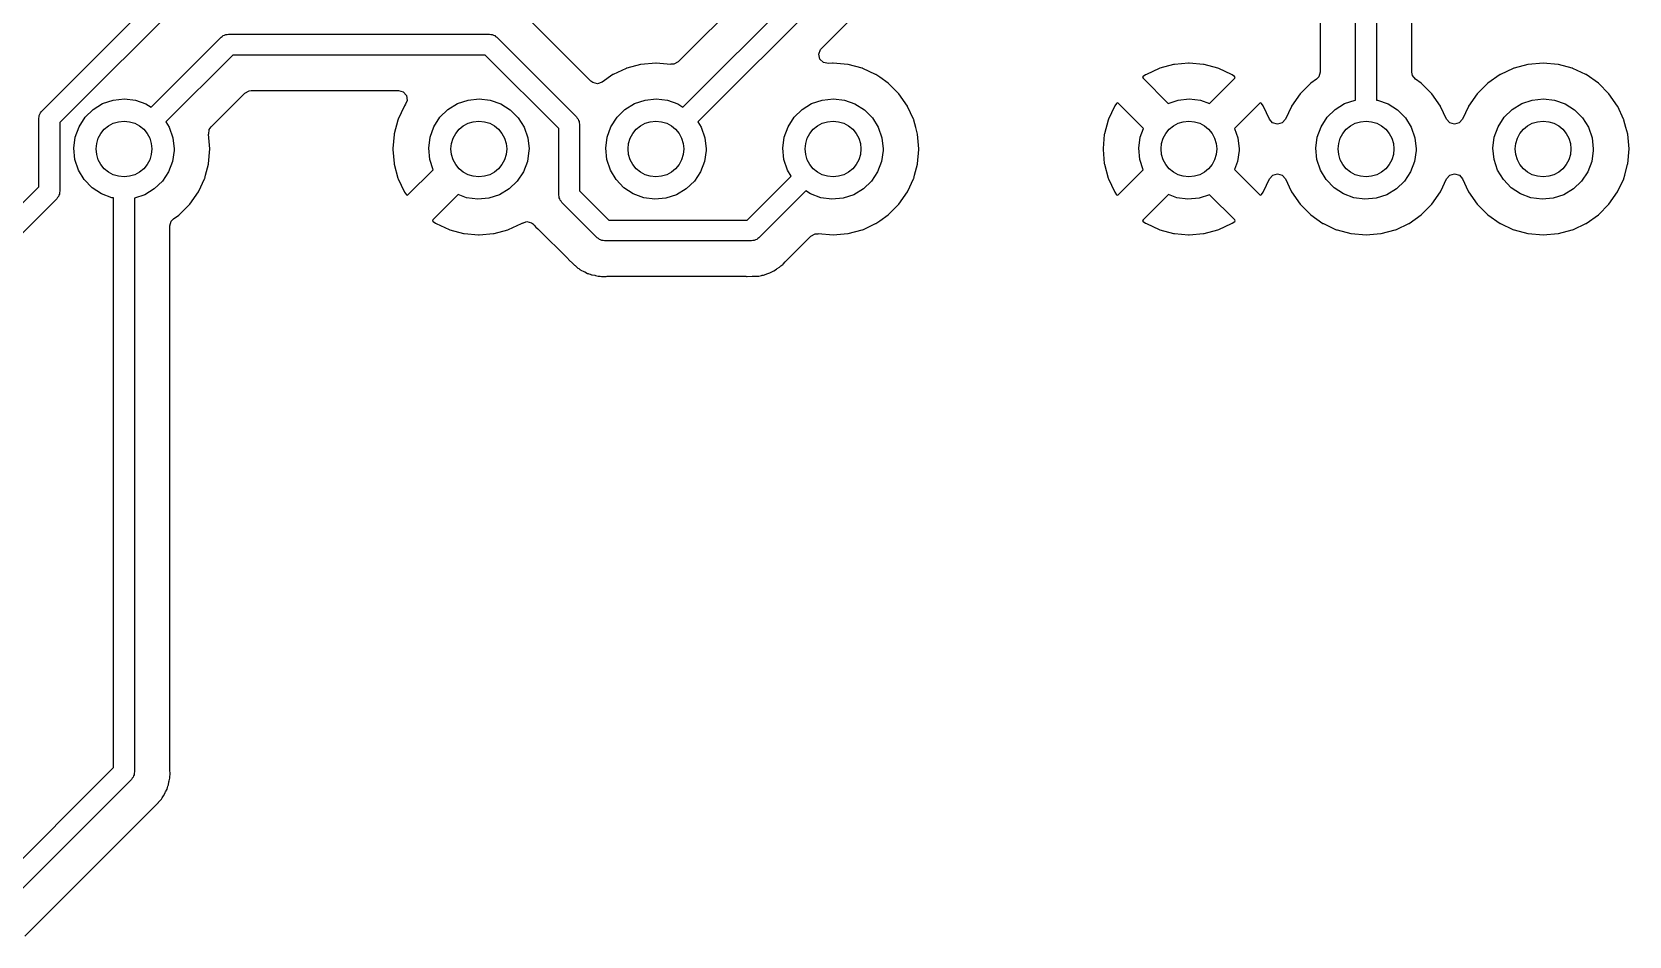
# Model space of a CAD drawing. Extents: x 87 to 209, y -135 to -60.
# Drawn here: x 156.76 to 179.67, y -121.99 to -109.02 of the extents above; entities that cross this region are included whole.
import ezdxf

# ---------------------------------------------------------------- set-up
doc = ezdxf.new("R2010")
doc.units = 0
doc.layers.add('BLACK', color=7, linetype='CONTINUOUS')

msp = doc.modelspace()

# ---------------------------------------------------------------- linework, layer by layer
at = {"layer": 'BLACK', "linetype": 'CONTINUOUS'}
for p, q in [((156.904, -110.149), (164.081, -102.972)), ((164.249, -103.228), (157.16, -110.318)), ((175.236, -105.808), (175.236, -109.594)), ((175.745, -109.995), (175.745, -105.771)), ((176.045, -105.833), (176.045, -109.996)), ((176.553, -109.594), (176.553, -106.096)), ((168.113, -107.363), (166.028, -109.448)), ((166.098, -110.098), (168.499, -107.697)), ((168.667, -107.953), (166.31, -110.31)), ((168.083, -109.256), (168.841, -108.498)), ((164.778, -109.724), (163.846, -108.792)), ((158.468, -110.098), (159.472, -109.094)), ((159.472, -109.094), (159.489, -109.084)), ((159.489, -109.084), (159.503, -109.07)), ((159.503, -109.07), (159.522, -109.065)), ((159.522, -109.065), (159.539, -109.055)), ((159.539, -109.055), (159.559, -109.055)), ((159.559, -109.055), (159.578, -109.05)), ((159.578, -109.05), (163.322, -109.05)), ((163.322, -109.05), (163.341, -109.055)), ((163.341, -109.055), (163.361, -109.055)), ((163.361, -109.055), (163.378, -109.065)), ((163.378, -109.065), (163.397, -109.07)), ((163.397, -109.07), (163.411, -109.084)), ((163.411, -109.084), (163.428, -109.094)), ((163.428, -109.094), (164.571, -110.237)), ((168.046, -109.339), (168.07, -109.272)), ((168.07, -109.272), (168.083, -109.256)), ((159.64, -109.35), (158.68, -110.31)), ((163.26, -109.35), (159.64, -109.35)), ((164.315, -110.405), (163.26, -109.35)), ((165.49, -109.485), (165.293, -109.538)), ((165.495, -109.484), (165.49, -109.485)), ((165.49, -109.485), (165.49, -109.485)), ((165.71, -109.465), (165.495, -109.484)), ((165.715, -109.466), (165.71, -109.465)), ((165.924, -109.484), (165.715, -109.466)), ((165.966, -109.482), (165.924, -109.483)), ((165.924, -109.483), (165.924, -109.484)), ((166.028, -109.448), (165.966, -109.482)), ((168.062, -109.408), (168.046, -109.339)), ((168.113, -109.457), (168.062, -109.408)), ((168.183, -109.471), (168.113, -109.457)), ((168.244, -109.466), (168.183, -109.471)), ((168.25, -109.465), (168.244, -109.466)), ((168.244, -109.466), (168.244, -109.466)), ((168.464, -109.484), (168.25, -109.465)), ((168.469, -109.485), (168.464, -109.484)), ((168.666, -109.538), (168.469, -109.485)), ((168.469, -109.485), (168.469, -109.485)), ((173.136, -109.486), (172.939, -109.539)), ((173.146, -109.484), (173.136, -109.486)), ((173.35, -109.466), (173.146, -109.484)), ((173.36, -109.466), (173.35, -109.466)), ((173.564, -109.484), (173.36, -109.466)), ((173.574, -109.486), (173.564, -109.484)), ((173.771, -109.539), (173.574, -109.486)), ((178.216, -109.485), (178.019, -109.538)), ((178.221, -109.484), (178.216, -109.485)), ((178.216, -109.485), (178.216, -109.485)), ((178.435, -109.465), (178.221, -109.484)), ((178.649, -109.484), (178.435, -109.465)), ((178.654, -109.485), (178.649, -109.484)), ((178.851, -109.538), (178.654, -109.485)), ((178.654, -109.485), (178.654, -109.485)), ((164.803, -109.744), (164.778, -109.724)), ((165.093, -109.63), (164.939, -109.738)), ((165.098, -109.628), (165.093, -109.63)), ((165.283, -109.542), (165.098, -109.628)), ((165.098, -109.628), (165.098, -109.628)), ((165.288, -109.54), (165.283, -109.542)), ((165.283, -109.542), (165.283, -109.542)), ((165.293, -109.538), (165.288, -109.54)), ((165.293, -109.538), (165.293, -109.538)), ((168.671, -109.54), (168.666, -109.538)), ((168.666, -109.538), (168.666, -109.538)), ((168.676, -109.542), (168.671, -109.54)), ((168.861, -109.628), (168.676, -109.542)), ((168.676, -109.542), (168.676, -109.542)), ((168.866, -109.63), (168.861, -109.628)), ((168.861, -109.628), (168.861, -109.628)), ((168.921, -109.669), (168.866, -109.63)), ((169.042, -109.754), (168.921, -109.669)), ((172.699, -109.658), (172.691, -109.669)), ((172.691, -109.669), (172.698, -109.682)), ((172.698, -109.682), (173.059, -110.043)), ((172.734, -109.634), (172.699, -109.658)), ((172.744, -109.629), (172.734, -109.634)), ((172.928, -109.542), (172.744, -109.629)), ((172.939, -109.539), (172.928, -109.542)), ((173.65, -110.044), (174.013, -109.682)), ((173.782, -109.542), (173.771, -109.539)), ((173.966, -109.629), (173.782, -109.542)), ((173.976, -109.634), (173.966, -109.629)), ((174.01, -109.658), (173.976, -109.634)), ((174.019, -109.67), (174.01, -109.658)), ((174.013, -109.682), (174.019, -109.67)), ((175.183, -109.697), (175.102, -109.754)), ((175.216, -109.662), (175.183, -109.697)), ((175.236, -109.594), (175.216, -109.662)), ((176.563, -109.642), (176.553, -109.594)), ((176.607, -109.697), (176.563, -109.642)), ((176.688, -109.754), (176.607, -109.697)), ((177.818, -109.63), (177.642, -109.754)), ((177.823, -109.628), (177.818, -109.63)), ((178.008, -109.542), (177.823, -109.628)), ((177.823, -109.628), (177.823, -109.628)), ((178.013, -109.54), (178.008, -109.542)), ((178.008, -109.542), (178.008, -109.542)), ((178.019, -109.538), (178.013, -109.54)), ((178.019, -109.538), (178.019, -109.538)), ((178.857, -109.54), (178.851, -109.538)), ((178.851, -109.538), (178.851, -109.538)), ((178.862, -109.542), (178.857, -109.54)), ((179.047, -109.628), (178.862, -109.542)), ((178.862, -109.542), (178.862, -109.542)), ((179.052, -109.63), (179.047, -109.628)), ((179.047, -109.628), (179.047, -109.628)), ((179.228, -109.754), (179.052, -109.63)), ((159.33, -110.38), (159.814, -109.895)), ((159.814, -109.895), (159.876, -109.861)), ((159.876, -109.861), (159.903, -109.858)), ((159.903, -109.858), (162.017, -109.858)), ((162.017, -109.858), (162.085, -109.878)), ((162.085, -109.878), (162.131, -109.932)), ((162.131, -109.932), (162.141, -110.002)), ((164.872, -109.761), (164.803, -109.744)), ((164.939, -109.738), (164.872, -109.761)), ((169.194, -109.906), (169.042, -109.754)), ((169.318, -110.082), (169.194, -109.906)), ((174.95, -109.906), (174.827, -110.082)), ((175.102, -109.754), (174.95, -109.906)), ((176.84, -109.906), (176.688, -109.754)), ((176.963, -110.082), (176.84, -109.906)), ((177.49, -109.906), (177.367, -110.082)), ((177.642, -109.754), (177.49, -109.906)), ((179.38, -109.906), (179.228, -109.754)), ((179.503, -110.082), (179.38, -109.906)), ((156.875, -110.199), (156.88, -110.18)), ((156.88, -110.18), (156.894, -110.166)), ((156.894, -110.166), (156.904, -110.149)), ((157.522, -110.243), (157.636, -110.131)), ((157.636, -110.131), (157.773, -110.047)), ((157.773, -110.047), (157.925, -109.995)), ((157.925, -109.995), (158.085, -109.978)), ((158.085, -109.978), (158.244, -109.997)), ((158.244, -109.997), (158.395, -110.051)), ((158.395, -110.051), (158.468, -110.098)), ((162.1, -110.087), (162.014, -110.272)), ((162.105, -110.078), (162.1, -110.087)), ((162.12, -110.057), (162.105, -110.078)), ((162.141, -110.002), (162.12, -110.057)), ((162.612, -110.243), (162.726, -110.131)), ((162.726, -110.131), (162.863, -110.047)), ((162.863, -110.047), (163.015, -109.995)), ((163.015, -109.995), (163.175, -109.978)), ((163.175, -109.978), (163.334, -109.997)), ((163.334, -109.997), (163.485, -110.051)), ((163.485, -110.051), (163.621, -110.137)), ((163.621, -110.137), (163.734, -110.251)), ((165.152, -110.243), (165.266, -110.131)), ((165.266, -110.131), (165.403, -110.047)), ((165.403, -110.047), (165.555, -109.995)), ((165.555, -109.995), (165.715, -109.978)), ((165.715, -109.978), (165.874, -109.997)), ((165.874, -109.997), (166.025, -110.051)), ((166.025, -110.051), (166.098, -110.098)), ((167.692, -110.243), (167.806, -110.131)), ((167.806, -110.131), (167.943, -110.047)), ((167.943, -110.047), (168.095, -109.995)), ((168.095, -109.995), (168.255, -109.978)), ((168.255, -109.978), (168.414, -109.997)), ((168.414, -109.997), (168.565, -110.051)), ((168.565, -110.051), (168.701, -110.137)), ((168.701, -110.137), (168.814, -110.251)), ((169.32, -110.087), (169.318, -110.082)), ((169.405, -110.269), (169.32, -110.087)), ((169.32, -110.087), (169.32, -110.087)), ((172.285, -110.087), (172.199, -110.272)), ((172.291, -110.078), (172.285, -110.087)), ((172.314, -110.044), (172.291, -110.078)), ((172.326, -110.034), (172.314, -110.044)), ((172.338, -110.041), (172.326, -110.034)), ((172.701, -110.404), (172.338, -110.041)), ((173.059, -110.043), (173.2, -109.995)), ((173.2, -109.995), (173.36, -109.978)), ((173.36, -109.978), (173.519, -109.997)), ((173.519, -109.997), (173.65, -110.044)), ((174.371, -110.041), (174.01, -110.403)), ((174.385, -110.034), (174.371, -110.041)), ((174.395, -110.043), (174.385, -110.034)), ((174.419, -110.078), (174.395, -110.043)), ((174.425, -110.087), (174.419, -110.078)), ((174.511, -110.271), (174.425, -110.087)), ((174.825, -110.087), (174.739, -110.271)), ((174.827, -110.082), (174.825, -110.087)), ((174.825, -110.087), (174.825, -110.087)), ((175.337, -110.243), (175.452, -110.131)), ((175.452, -110.131), (175.588, -110.047)), ((175.588, -110.047), (175.74, -109.995)), ((175.74, -109.995), (175.745, -109.995)), ((176.045, -109.996), (176.059, -109.997)), ((176.059, -109.997), (176.211, -110.051)), ((176.211, -110.051), (176.346, -110.137)), ((176.346, -110.137), (176.459, -110.251)), ((176.965, -110.087), (176.963, -110.082)), ((177.051, -110.27), (176.965, -110.087)), ((176.965, -110.087), (176.965, -110.087)), ((177.365, -110.087), (177.279, -110.27)), ((177.367, -110.082), (177.365, -110.087)), ((177.365, -110.087), (177.365, -110.087)), ((177.877, -110.243), (177.992, -110.131)), ((177.992, -110.131), (178.128, -110.047)), ((178.128, -110.047), (178.28, -109.995)), ((178.28, -109.995), (178.44, -109.978)), ((178.44, -109.978), (178.599, -109.997)), ((178.599, -109.997), (178.751, -110.051)), ((178.751, -110.051), (178.886, -110.137)), ((178.886, -110.137), (178.999, -110.251)), ((179.505, -110.087), (179.503, -110.082)), ((179.59, -110.269), (179.505, -110.087)), ((179.505, -110.087), (179.505, -110.087)), ((156.86, -110.255), (156.865, -110.236)), ((156.86, -111.243), (156.86, -110.255)), ((156.865, -110.217), (156.875, -110.199)), ((156.865, -110.236), (156.865, -110.217)), ((157.16, -110.318), (157.16, -111.305)), ((157.38, -110.529), (157.435, -110.378)), ((157.435, -110.378), (157.522, -110.243)), ((158.68, -110.31), (158.729, -110.387)), ((158.729, -110.387), (158.782, -110.539)), ((159.303, -110.42), (159.33, -110.38)), ((162.01, -110.282), (161.957, -110.479)), ((162.014, -110.272), (162.01, -110.282)), ((162.47, -110.529), (162.525, -110.378)), ((162.525, -110.378), (162.612, -110.243)), ((163.734, -110.251), (163.819, -110.387)), ((163.819, -110.387), (163.872, -110.539)), ((164.315, -111.359), (164.315, -110.405)), ((164.571, -110.237), (164.581, -110.254)), ((164.581, -110.254), (164.595, -110.268)), ((164.595, -110.268), (164.6, -110.287)), ((164.6, -110.287), (164.61, -110.304)), ((164.61, -110.304), (164.61, -110.324)), ((164.61, -110.324), (164.615, -110.343)), ((164.615, -110.343), (164.615, -111.297)), ((165.01, -110.529), (165.065, -110.378)), ((165.065, -110.378), (165.152, -110.243)), ((166.31, -110.31), (166.359, -110.387)), ((166.359, -110.387), (166.412, -110.539)), ((167.55, -110.529), (167.605, -110.378)), ((167.605, -110.378), (167.692, -110.243)), ((168.814, -110.251), (168.899, -110.387)), ((168.899, -110.387), (168.952, -110.539)), ((169.408, -110.277), (169.405, -110.269)), ((169.41, -110.282), (169.408, -110.277)), ((169.438, -110.389), (169.41, -110.282)), ((169.41, -110.282), (169.41, -110.282)), ((169.464, -110.484), (169.438, -110.389)), ((172.195, -110.282), (172.142, -110.479)), ((172.199, -110.272), (172.195, -110.282)), ((172.655, -110.529), (172.701, -110.404)), ((174.01, -110.403), (174.057, -110.539)), ((174.556, -110.323), (174.511, -110.271)), ((174.624, -110.343), (174.556, -110.323)), ((174.692, -110.324), (174.624, -110.343)), ((174.739, -110.271), (174.692, -110.324)), ((175.195, -110.529), (175.25, -110.378)), ((175.25, -110.378), (175.337, -110.243)), ((176.459, -110.251), (176.544, -110.387)), ((176.544, -110.387), (176.597, -110.539)), ((177.096, -110.322), (177.051, -110.27)), ((177.164, -110.343), (177.096, -110.322)), ((177.232, -110.323), (177.164, -110.343)), ((177.279, -110.27), (177.232, -110.323)), ((177.735, -110.529), (177.79, -110.378)), ((177.79, -110.378), (177.877, -110.243)), ((178.999, -110.251), (179.084, -110.387)), ((179.084, -110.387), (179.137, -110.539)), ((179.594, -110.277), (179.59, -110.269)), ((179.595, -110.282), (179.594, -110.277)), ((179.624, -110.389), (179.595, -110.282)), ((179.595, -110.282), (179.595, -110.282)), ((179.649, -110.484), (179.624, -110.389)), ((157.36, -110.688), (157.38, -110.529)), ((158.782, -110.539), (158.8, -110.698)), ((159.313, -110.698), (159.294, -110.484)), ((159.294, -110.484), (159.295, -110.484)), ((159.295, -110.484), (159.303, -110.42)), ((161.955, -110.49), (161.937, -110.693)), ((161.957, -110.479), (161.955, -110.49)), ((162.45, -110.688), (162.47, -110.529)), ((163.872, -110.539), (163.89, -110.698)), ((164.99, -110.688), (165.01, -110.529)), ((166.412, -110.539), (166.43, -110.698)), ((167.53, -110.688), (167.55, -110.529)), ((168.952, -110.539), (168.97, -110.698)), ((169.483, -110.698), (169.464, -110.484)), ((172.141, -110.49), (172.123, -110.693)), ((172.142, -110.479), (172.141, -110.49)), ((172.635, -110.688), (172.655, -110.529)), ((174.057, -110.539), (174.075, -110.698)), ((175.175, -110.688), (175.195, -110.529)), ((176.597, -110.539), (176.615, -110.698)), ((177.715, -110.688), (177.735, -110.529)), ((179.137, -110.539), (179.155, -110.698)), ((179.668, -110.698), (179.649, -110.484)), ((157.375, -110.848), (157.36, -110.688)), ((157.426, -111), (157.375, -110.848)), ((158.777, -110.877), (158.72, -111.028)), ((158.799, -110.719), (158.777, -110.877)), ((158.8, -110.698), (158.799, -110.719)), ((159.294, -110.913), (159.313, -110.698)), ((161.937, -110.693), (161.937, -110.704)), ((161.937, -110.704), (161.955, -110.907)), ((162.465, -110.848), (162.45, -110.688)), ((162.514, -110.995), (162.465, -110.848)), ((163.867, -110.877), (163.81, -111.028)), ((163.889, -110.719), (163.867, -110.877)), ((163.89, -110.698), (163.889, -110.719)), ((165.005, -110.848), (164.99, -110.688)), ((165.056, -111), (165.005, -110.848)), ((166.407, -110.877), (166.35, -111.028)), ((166.429, -110.719), (166.407, -110.877)), ((166.43, -110.698), (166.429, -110.719)), ((167.545, -110.848), (167.53, -110.688)), ((167.596, -111), (167.545, -110.848)), ((168.947, -110.877), (168.89, -111.028)), ((168.969, -110.719), (168.947, -110.877)), ((168.97, -110.698), (168.969, -110.719)), ((169.464, -110.913), (169.482, -110.704)), ((169.482, -110.704), (169.483, -110.698)), ((172.123, -110.693), (172.123, -110.704)), ((172.123, -110.704), (172.141, -110.907)), ((172.651, -110.848), (172.635, -110.688)), ((172.699, -110.995), (172.651, -110.848)), ((174.052, -110.877), (174.009, -110.993)), ((174.075, -110.719), (174.052, -110.877)), ((174.075, -110.698), (174.075, -110.719)), ((175.191, -110.848), (175.175, -110.688)), ((175.241, -111), (175.191, -110.848)), ((176.592, -110.877), (176.535, -111.028)), ((176.615, -110.719), (176.592, -110.877)), ((176.615, -110.698), (176.615, -110.719)), ((177.731, -110.848), (177.715, -110.688)), ((177.781, -111), (177.731, -110.848)), ((179.132, -110.877), (179.075, -111.028)), ((179.155, -110.719), (179.132, -110.877)), ((179.155, -110.698), (179.155, -110.719)), ((179.649, -110.913), (179.668, -110.698)), ((157.509, -111.138), (157.426, -111)), ((158.72, -111.028), (158.631, -111.161)), ((159.238, -111.12), (159.251, -111.074)), ((159.251, -111.074), (159.293, -110.918)), ((159.293, -110.918), (159.294, -110.913)), ((159.293, -110.918), (159.293, -110.918)), ((161.955, -110.907), (161.957, -110.918)), ((161.957, -110.918), (162.01, -111.115)), ((162.153, -111.355), (162.514, -110.995)), ((163.81, -111.028), (163.721, -111.161)), ((165.139, -111.138), (165.056, -111)), ((166.35, -111.028), (166.261, -111.161)), ((167.019, -111.717), (167.649, -111.087)), ((167.649, -111.087), (167.596, -111)), ((168.89, -111.028), (168.801, -111.161)), ((169.408, -111.12), (169.421, -111.074)), ((169.421, -111.074), (169.463, -110.918)), ((169.463, -110.918), (169.464, -110.913)), ((169.463, -110.918), (169.463, -110.918)), ((172.141, -110.907), (172.142, -110.918)), ((172.142, -110.918), (172.195, -111.115)), ((172.339, -111.355), (172.699, -110.995)), ((174.009, -110.993), (174.372, -111.356)), ((174.511, -111.126), (174.557, -111.073)), ((174.557, -111.073), (174.626, -111.053)), ((174.626, -111.053), (174.694, -111.074)), ((174.694, -111.074), (174.739, -111.126)), ((175.325, -111.138), (175.241, -111)), ((176.535, -111.028), (176.447, -111.161)), ((177.051, -111.127), (177.098, -111.073)), ((177.098, -111.073), (177.166, -111.054)), ((177.166, -111.054), (177.234, -111.074)), ((177.234, -111.074), (177.279, -111.127)), ((177.865, -111.138), (177.781, -111)), ((179.075, -111.028), (178.987, -111.161)), ((179.594, -111.12), (179.606, -111.074)), ((179.606, -111.074), (179.648, -110.918)), ((179.648, -110.918), (179.649, -110.913)), ((179.648, -110.918), (179.648, -110.918)), ((152.451, -115.653), (156.86, -111.243)), ((157.16, -111.305), (157.155, -111.324)), ((157.155, -111.324), (157.155, -111.344)), ((157.621, -111.253), (157.509, -111.138)), ((157.755, -111.341), (157.621, -111.253)), ((158.515, -111.272), (158.377, -111.354)), ((158.631, -111.161), (158.515, -111.272)), ((159.024, -111.491), (159.148, -111.315)), ((159.148, -111.315), (159.154, -111.301)), ((159.154, -111.301), (159.236, -111.125)), ((159.236, -111.125), (159.238, -111.12)), ((159.236, -111.125), (159.236, -111.125)), ((162.01, -111.115), (162.014, -111.125)), ((162.014, -111.125), (162.1, -111.31)), ((162.1, -111.31), (162.105, -111.319)), ((162.105, -111.319), (162.13, -111.354)), ((163.605, -111.272), (163.467, -111.354)), ((163.721, -111.161), (163.605, -111.272)), ((164.615, -111.297), (165.035, -111.717)), ((165.251, -111.253), (165.139, -111.138)), ((165.385, -111.341), (165.251, -111.253)), ((166.145, -111.272), (166.007, -111.354)), ((166.261, -111.161), (166.145, -111.272)), ((167.861, -111.299), (167.187, -111.973)), ((167.925, -111.341), (167.861, -111.299)), ((168.685, -111.272), (168.547, -111.354)), ((168.801, -111.161), (168.685, -111.272)), ((169.194, -111.491), (169.318, -111.315)), ((169.318, -111.315), (169.324, -111.301)), ((169.324, -111.301), (169.406, -111.125)), ((169.406, -111.125), (169.408, -111.12)), ((169.406, -111.125), (169.406, -111.125)), ((172.195, -111.115), (172.199, -111.125)), ((172.199, -111.125), (172.285, -111.31)), ((172.285, -111.31), (172.291, -111.319)), ((172.291, -111.319), (172.315, -111.354)), ((174.396, -111.353), (174.419, -111.319)), ((174.419, -111.319), (174.425, -111.31)), ((174.425, -111.31), (174.511, -111.126)), ((174.739, -111.126), (174.821, -111.303)), ((174.821, -111.303), (174.827, -111.315)), ((174.827, -111.315), (174.95, -111.491)), ((175.436, -111.253), (175.325, -111.138)), ((175.57, -111.341), (175.436, -111.253)), ((176.33, -111.272), (176.192, -111.354)), ((176.447, -111.161), (176.33, -111.272)), ((176.84, -111.491), (176.963, -111.315)), ((176.963, -111.315), (176.969, -111.301)), ((176.969, -111.301), (177.051, -111.127)), ((177.279, -111.127), (177.361, -111.301)), ((177.361, -111.301), (177.367, -111.315)), ((177.367, -111.315), (177.49, -111.491)), ((177.976, -111.253), (177.865, -111.138)), ((178.11, -111.341), (177.976, -111.253)), ((178.87, -111.272), (178.732, -111.354)), ((178.987, -111.161), (178.87, -111.272)), ((179.38, -111.491), (179.503, -111.315)), ((179.503, -111.315), (179.509, -111.301)), ((179.509, -111.301), (179.591, -111.125)), ((179.591, -111.125), (179.594, -111.12)), ((179.591, -111.125), (179.591, -111.125)), ((157.116, -111.411), (152.619, -115.909)), ((157.126, -111.394), (157.116, -111.411)), ((157.14, -111.38), (157.126, -111.394)), ((157.145, -111.361), (157.14, -111.38)), ((157.155, -111.344), (157.145, -111.361)), ((157.905, -111.397), (157.755, -111.341)), ((157.93, -111.4), (157.905, -111.397)), ((157.93, -119.576), (157.93, -111.4)), ((158.377, -111.354), (158.23, -111.402)), ((158.23, -111.402), (158.23, -119.638)), ((158.872, -111.643), (159.024, -111.491)), ((162.13, -111.354), (162.14, -111.362)), ((162.14, -111.362), (162.153, -111.355)), ((162.875, -111.352), (162.512, -111.715)), ((162.995, -111.397), (162.875, -111.352)), ((163.155, -111.418), (162.995, -111.397)), ((163.314, -111.404), (163.155, -111.418)), ((163.467, -111.354), (163.314, -111.404)), ((164.32, -111.378), (164.315, -111.359)), ((164.32, -111.398), (164.32, -111.378)), ((164.33, -111.415), (164.32, -111.398)), ((164.335, -111.434), (164.33, -111.415)), ((164.349, -111.448), (164.335, -111.434)), ((164.359, -111.465), (164.349, -111.448)), ((164.867, -111.973), (164.359, -111.465)), ((165.535, -111.397), (165.385, -111.341)), ((165.695, -111.418), (165.535, -111.397)), ((165.854, -111.404), (165.695, -111.418)), ((166.007, -111.354), (165.854, -111.404)), ((168.075, -111.397), (167.925, -111.341)), ((168.235, -111.418), (168.075, -111.397)), ((168.394, -111.404), (168.235, -111.418)), ((168.547, -111.354), (168.394, -111.404)), ((169.042, -111.643), (169.194, -111.491)), ((172.315, -111.354), (172.325, -111.362)), ((172.325, -111.362), (172.339, -111.355)), ((173.06, -111.352), (172.697, -111.715)), ((173.181, -111.397), (173.06, -111.352)), ((173.34, -111.418), (173.181, -111.397)), ((173.5, -111.404), (173.34, -111.418)), ((173.652, -111.354), (173.5, -111.404)), ((174.012, -111.715), (173.652, -111.354)), ((174.372, -111.356), (174.384, -111.362)), ((174.384, -111.362), (174.396, -111.353)), ((174.95, -111.491), (175.102, -111.643)), ((175.721, -111.397), (175.57, -111.341)), ((175.88, -111.418), (175.721, -111.397)), ((176.04, -111.404), (175.88, -111.418)), ((176.192, -111.354), (176.04, -111.404)), ((176.688, -111.643), (176.84, -111.491)), ((177.49, -111.491), (177.642, -111.643)), ((178.261, -111.397), (178.11, -111.341)), ((178.42, -111.418), (178.261, -111.397)), ((178.58, -111.404), (178.42, -111.418)), ((178.732, -111.354), (178.58, -111.404)), ((179.228, -111.643), (179.38, -111.491)), ((158.738, -111.803), (158.758, -111.735)), ((158.758, -111.735), (158.792, -111.699)), ((158.792, -111.699), (158.868, -111.646)), ((158.868, -111.646), (158.872, -111.643)), ((162.512, -111.715), (162.506, -111.727)), ((162.506, -111.727), (162.515, -111.739)), ((162.515, -111.739), (162.549, -111.763)), ((162.549, -111.763), (162.558, -111.768)), ((162.558, -111.768), (162.743, -111.854)), ((163.596, -111.854), (163.781, -111.768)), ((163.781, -111.768), (163.79, -111.763)), ((163.79, -111.763), (163.795, -111.76)), ((163.79, -111.763), (163.79, -111.763)), ((163.79, -111.763), (163.79, -111.763)), ((163.795, -111.76), (163.796, -111.761)), ((163.796, -111.761), (163.858, -111.74)), ((163.858, -111.74), (163.927, -111.757)), ((163.927, -111.757), (163.952, -111.777)), ((163.952, -111.777), (163.956, -111.781)), ((163.956, -111.781), (163.969, -111.796)), ((165.035, -111.717), (167.019, -111.717)), ((168.686, -111.851), (168.861, -111.769)), ((168.861, -111.769), (168.866, -111.766)), ((168.861, -111.769), (168.861, -111.769)), ((168.866, -111.766), (168.922, -111.727)), ((168.922, -111.727), (169.042, -111.643)), ((172.697, -111.715), (172.691, -111.727)), ((172.691, -111.727), (172.7, -111.739)), ((172.7, -111.739), (172.734, -111.763)), ((172.734, -111.763), (172.744, -111.768)), ((172.744, -111.768), (172.928, -111.854)), ((173.782, -111.854), (173.966, -111.768)), ((173.966, -111.768), (173.976, -111.763)), ((173.976, -111.763), (174.011, -111.738)), ((174.011, -111.738), (174.019, -111.728)), ((174.019, -111.728), (174.012, -111.715)), ((175.102, -111.643), (175.278, -111.766)), ((175.278, -111.766), (175.283, -111.769)), ((175.283, -111.769), (175.283, -111.769)), ((175.283, -111.769), (175.459, -111.851)), ((176.331, -111.851), (176.507, -111.769)), ((176.507, -111.769), (176.512, -111.766)), ((176.507, -111.769), (176.507, -111.769)), ((176.512, -111.766), (176.688, -111.643)), ((177.642, -111.643), (177.818, -111.766)), ((177.818, -111.766), (177.823, -111.769)), ((177.823, -111.769), (177.823, -111.769)), ((177.823, -111.769), (177.999, -111.851)), ((178.871, -111.851), (179.047, -111.769)), ((179.047, -111.769), (179.052, -111.766)), ((179.047, -111.769), (179.047, -111.769)), ((179.052, -111.766), (179.228, -111.643)), ((158.738, -119.601), (158.738, -111.803)), ((162.743, -111.854), (162.753, -111.858)), ((162.753, -111.858), (162.95, -111.911)), ((162.95, -111.911), (162.961, -111.913)), ((162.961, -111.913), (163.164, -111.931)), ((163.164, -111.931), (163.175, -111.931)), ((163.175, -111.931), (163.378, -111.913)), ((163.378, -111.913), (163.389, -111.911)), ((163.389, -111.911), (163.586, -111.858)), ((163.586, -111.858), (163.596, -111.854)), ((163.969, -111.796), (163.981, -111.813)), ((163.981, -111.813), (163.987, -111.818)), ((163.987, -111.818), (164.017, -111.843)), ((164.017, -111.843), (164.026, -111.851)), ((164.026, -111.851), (164.449, -112.274)), ((164.884, -111.983), (164.867, -111.973)), ((164.898, -111.997), (164.884, -111.983)), ((164.917, -112.002), (164.898, -111.997)), ((164.934, -112.012), (164.917, -112.002)), ((164.954, -112.012), (164.934, -112.012)), ((164.973, -112.017), (164.954, -112.012)), ((167.081, -112.017), (164.973, -112.017)), ((167.1, -112.012), (167.081, -112.017)), ((167.12, -112.012), (167.1, -112.012)), ((167.137, -112.002), (167.12, -112.012)), ((167.156, -111.997), (167.137, -112.002)), ((167.17, -111.983), (167.156, -111.997)), ((167.187, -111.973), (167.17, -111.983)), ((167.573, -112.306), (167.931, -111.948)), ((167.931, -111.948), (167.993, -111.914)), ((167.993, -111.914), (168.035, -111.914)), ((168.035, -111.914), (168.035, -111.913)), ((168.035, -111.913), (168.25, -111.932)), ((168.25, -111.932), (168.464, -111.913)), ((168.464, -111.913), (168.469, -111.911)), ((168.469, -111.911), (168.666, -111.859)), ((168.469, -111.911), (168.469, -111.911)), ((168.666, -111.859), (168.671, -111.857)), ((168.666, -111.859), (168.666, -111.859)), ((168.671, -111.857), (168.686, -111.851)), ((172.928, -111.854), (172.939, -111.858)), ((172.939, -111.858), (173.136, -111.911)), ((173.136, -111.911), (173.146, -111.913)), ((173.146, -111.913), (173.35, -111.931)), ((173.35, -111.931), (173.36, -111.931)), ((173.36, -111.931), (173.564, -111.913)), ((173.564, -111.913), (173.574, -111.911)), ((173.574, -111.911), (173.771, -111.858)), ((173.771, -111.858), (173.782, -111.854)), ((175.459, -111.851), (175.473, -111.857)), ((175.473, -111.857), (175.479, -111.859)), ((175.479, -111.859), (175.479, -111.859)), ((175.479, -111.859), (175.676, -111.911)), ((175.676, -111.911), (175.676, -111.911)), ((175.676, -111.911), (175.681, -111.913)), ((175.681, -111.913), (175.895, -111.932)), ((175.895, -111.932), (176.109, -111.913)), ((176.109, -111.913), (176.114, -111.911)), ((176.114, -111.911), (176.311, -111.859)), ((176.114, -111.911), (176.114, -111.911)), ((176.311, -111.859), (176.317, -111.857)), ((176.311, -111.859), (176.311, -111.859)), ((176.317, -111.857), (176.331, -111.851)), ((177.999, -111.851), (178.013, -111.857)), ((178.013, -111.857), (178.019, -111.859)), ((178.019, -111.859), (178.019, -111.859)), ((178.019, -111.859), (178.216, -111.911)), ((178.216, -111.911), (178.216, -111.911)), ((178.216, -111.911), (178.221, -111.913)), ((178.221, -111.913), (178.435, -111.932)), ((178.435, -111.932), (178.649, -111.913)), ((178.649, -111.913), (178.654, -111.911)), ((178.654, -111.911), (178.851, -111.859)), ((178.654, -111.911), (178.654, -111.911)), ((178.851, -111.859), (178.857, -111.857)), ((178.851, -111.859), (178.851, -111.859)), ((178.857, -111.857), (178.871, -111.851)), ((164.449, -112.274), (164.457, -112.283)), ((164.457, -112.283), (164.462, -112.29)), ((164.462, -112.29), (164.467, -112.295)), ((164.467, -112.295), (164.467, -112.295)), ((164.467, -112.295), (164.513, -112.338)), ((164.513, -112.338), (164.516, -112.341)), ((164.516, -112.341), (164.537, -112.362)), ((164.537, -112.362), (164.54, -112.364)), ((164.54, -112.364), (164.54, -112.364)), ((164.54, -112.364), (164.549, -112.372)), ((164.549, -112.372), (164.583, -112.404)), ((164.583, -112.404), (164.59, -112.408)), ((164.59, -112.408), (164.59, -112.408)), ((164.59, -112.408), (164.602, -112.414)), ((164.602, -112.414), (164.618, -112.425)), ((164.618, -112.425), (164.629, -112.433)), ((164.629, -112.433), (164.629, -112.433)), ((164.629, -112.433), (164.635, -112.438)), ((164.635, -112.438), (164.678, -112.456)), ((164.678, -112.456), (164.688, -112.462)), ((164.688, -112.462), (164.729, -112.484)), ((167.3, -112.489), (167.345, -112.476)), ((167.345, -112.476), (167.363, -112.465)), ((167.363, -112.465), (167.381, -112.456)), ((167.381, -112.456), (167.401, -112.448)), ((167.401, -112.448), (167.438, -112.421)), ((167.438, -112.421), (167.448, -112.415)), ((167.448, -112.415), (167.481, -112.395)), ((167.481, -112.395), (167.488, -112.391)), ((167.481, -112.395), (167.481, -112.395)), ((167.488, -112.391), (167.503, -112.376)), ((167.503, -112.376), (167.518, -112.363)), ((167.518, -112.363), (167.529, -112.355)), ((167.529, -112.355), (167.536, -112.351)), ((167.536, -112.351), (167.565, -112.315)), ((167.565, -112.315), (167.573, -112.306)), ((164.729, -112.484), (164.736, -112.486)), ((164.736, -112.486), (164.736, -112.486)), ((164.736, -112.486), (164.749, -112.489)), ((164.749, -112.489), (164.768, -112.496)), ((164.768, -112.496), (164.788, -112.504)), ((164.788, -112.504), (164.796, -112.505)), ((164.796, -112.505), (164.833, -112.511)), ((164.833, -112.511), (164.845, -112.514)), ((164.845, -112.514), (164.882, -112.523)), ((164.882, -112.523), (164.882, -112.523)), ((164.882, -112.523), (164.89, -112.525)), ((164.89, -112.525), (164.911, -112.525)), ((164.911, -112.525), (164.931, -112.527)), ((164.931, -112.527), (164.952, -112.53)), ((164.952, -112.53), (164.998, -112.526)), ((164.998, -112.526), (165.01, -112.525)), ((165.01, -112.525), (166.999, -112.525)), ((166.999, -112.525), (167.011, -112.526)), ((167.011, -112.526), (167.011, -112.526)), ((167.011, -112.526), (167.019, -112.528)), ((167.019, -112.528), (167.09, -112.525)), ((167.09, -112.525), (167.094, -112.525)), ((167.094, -112.525), (167.123, -112.525)), ((167.123, -112.525), (167.127, -112.525)), ((167.127, -112.525), (167.139, -112.524)), ((167.139, -112.524), (167.185, -112.522)), ((167.185, -112.522), (167.206, -112.516)), ((167.206, -112.516), (167.225, -112.512)), ((167.225, -112.512), (167.233, -112.511)), ((167.233, -112.511), (167.238, -112.511)), ((167.238, -112.511), (167.246, -112.51)), ((167.238, -112.511), (167.238, -112.511)), ((167.246, -112.51), (167.254, -112.507)), ((167.254, -112.507), (167.289, -112.493)), ((167.254, -112.507), (167.254, -112.507)), ((167.289, -112.493), (167.3, -112.489)), ((156.023, -121.483), (157.93, -119.576)), ((158.186, -119.744), (156.111, -121.819)), ((158.196, -119.727), (158.186, -119.744)), ((158.21, -119.713), (158.196, -119.727)), ((158.215, -119.694), (158.21, -119.713)), ((158.224, -119.677), (158.215, -119.694)), ((158.23, -119.638), (158.224, -119.657)), ((158.224, -119.657), (158.224, -119.677)), ((158.717, -119.823), (158.724, -119.778)), ((158.724, -119.778), (158.727, -119.766)), ((158.727, -119.766), (158.736, -119.729)), ((158.736, -119.729), (158.738, -119.721)), ((158.736, -119.729), (158.736, -119.729)), ((158.739, -119.613), (158.738, -119.601)), ((158.738, -119.7), (158.74, -119.68)), ((158.738, -119.721), (158.738, -119.7)), ((158.743, -119.659), (158.739, -119.613)), ((158.74, -119.68), (158.742, -119.667)), ((158.742, -119.667), (158.743, -119.659)), ((158.585, -120.062), (158.611, -120.034)), ((158.611, -120.034), (158.617, -120.028)), ((158.617, -120.028), (158.627, -120.01)), ((158.627, -120.01), (158.638, -119.993)), ((158.638, -119.993), (158.646, -119.982)), ((158.646, -119.982), (158.651, -119.976)), ((158.646, -119.982), (158.646, -119.982)), ((158.651, -119.976), (158.669, -119.934)), ((158.669, -119.934), (158.674, -119.923)), ((158.674, -119.923), (158.697, -119.883)), ((158.697, -119.883), (158.702, -119.862)), ((158.702, -119.862), (158.708, -119.843)), ((158.708, -119.843), (158.717, -119.823)), ((158.206, -120.443), (158.487, -120.162)), ((158.487, -120.162), (158.496, -120.154)), ((158.496, -120.154), (158.503, -120.15)), ((158.496, -120.154), (158.496, -120.154)), ((158.503, -120.15), (158.551, -120.098)), ((158.551, -120.098), (158.554, -120.095)), ((158.554, -120.095), (158.575, -120.075)), ((158.575, -120.075), (158.577, -120.071)), ((158.577, -120.071), (158.585, -120.062)), ((156.656, -121.993), (158.206, -120.443))]:
    msp.add_line(p, q, dxfattribs=at)
at = {"layer": 'BLACK'}
for centre in [(158.08, -110.698), (163.17, -110.698), (165.71, -110.698), (168.25, -110.698), (173.355, -110.698), (175.895, -110.698), (178.435, -110.698)]:
    msp.add_circle(centre, 0.4, dxfattribs=at)

doc.saveas('drawing.dxf')
